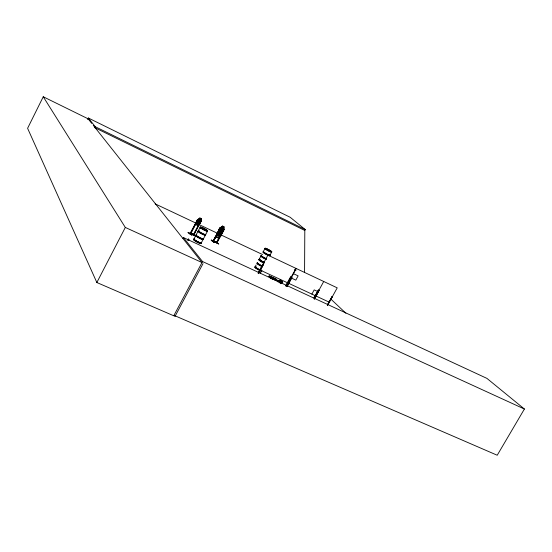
<?xml version="1.0" encoding="UTF-8"?>
<svg xmlns="http://www.w3.org/2000/svg" width="552" height="552" viewBox="0 0 552 552"><rect width="100%" height="100%" fill="white"/><g stroke="black" fill="none" stroke-linecap="round" stroke-linejoin="round"><path stroke-width="0.83" d="M304.573 272.64L304.808 230.46L305.277 229.597L290.221 217.302L88.341 118.011L87.582 119.522M198.223 221.331L198.154 222.332L199.417 221.745M218.84 233.047L220.345 231.605L220.51 229.701L220.759 231.364L222.352 230.419L220.807 231.771L220.627 233.737L220.407 231.992L218.82 232.951M280.726 283.707L281.196 281.423L281.347 283.562M215.328 241.672L218.744 244.156M215.418 241.438L218.682 243.791M216.777 237.443L218.157 237.974L220.621 236.325L221.676 234.151L221.504 231.536L220.2 235.538L218.668 236.497L217.798 236.166L217.605 234.545L220.213 230.971L217.743 232.62L216.632 234.807L216.777 237.443L216.598 234.779L217.743 232.62L220.248 230.991M222.87 228.928L223.036 231.55L220.593 233.165L219.254 232.654L219.089 229.949L221.58 228.362L222.87 228.928L221.49 232.889L219.958 233.841L219.089 233.51L218.896 231.888L219.758 230.267L222.96 226.686L223.387 226.851L222.352 229.811L221.035 230.315L221.055 229.315C221.8 226.762 224.202 230.094 223.091 231.55L221.945 233.703C216.501 239.044 217.536 229.68 220.117 227.748L212.851 241.348L216.832 242.839M191.875 233.751L195.808 236.449M200.9 220.993L193.359 234.986L193.786 234.469L193.731 235.124L189.936 233.8L197.354 219.813L197.933 220M201.08 218.585L199.645 222.642L198.161 223.684L197.361 223.415L197.25 221.814L199.879 218.171L201.128 218.537L201.176 221.179L200.003 223.394L197.582 225.168L196.429 224.719M280.009 283.1L280.437 281.444L279.905 281.099L278.774 282.279M222.242 229.011L221.207 231.971L219.889 232.475L220.414 230.522L221.814 228.845L222.283 229.039M199.934 220.772L200.48 218.702M270.694 251.56L271.198 251.76L270.245 251.305M91.722 123.379L88.106 118.811L43.249 96.759L27.6 128.305L96.848 282.52L173.763 315.792L202.529 261.538L183.436 237.56L182.94 238.492M88.341 118.011L95.289 126.732L94.806 127.678L304.808 230.46M96.848 282.52L125.311 227.438L43.249 96.759M190.267 233.317L190.074 233.903L190.461 233.448M200.003 223.394L197.588 225.106L196.339 224.74L196.333 222.097L197.457 219.875L197.851 220.048M190.192 233.958L197.299 220.669M190.481 234.048L197.982 219.875M196.381 224.774L199.852 218.075L201.128 218.537L197.623 225.195M195.76 236.09L191.958 233.482L195.774 236.125M191.91 235.166L192.068 234.876C185.962 230.308 187.425 232.875 191.744 235.069M193.455 235.028L199.845 222.422M201.087 218.509L201.121 221.186L193.517 234.98M193.897 239.133L195.718 235.69M196.091 234.966L197.982 231.385M198.361 230.66L200.183 227.203M201.273 242.928L203.095 239.485M205.358 235.186L203.467 238.761A4.161 0.58 27.8 0 1 199.306 237.27A4.161 0.58 27.8 0 1 196.222 234.862M205.737 234.462L207.573 231.012M219.496 235.283L221.876 233.641L224.16 229.342L223.995 226.672L222.656 226.147L220.186 227.79L213.086 241.486L213.672 241.107L213.162 240.865M220.117 227.748L220.69 227.976L213.231 241.486L213.52 241.003M213.41 241.603L220.662 227.797M203.026 263.594L174.943 316.537L174.294 315.482M214.549 242.583L214.7 242.3C209.532 238.188 210.553 240.375 214.328 242.5M217.164 242.411C215.701 243.391 217.35 241.3 216.943 242.928M216.384 242.659L219.634 236.656M222.829 230.626L223.629 229.121L224.105 229.342L216.895 242.914L213.065 241.472M223.85 229.039L216.605 242.797M216.763 242.804L220.786 235.29M221.587 233.779L224.202 229.37M220.213 230.971L221.587 231.516L221.711 234.179L220.621 236.325L218.157 237.974M255.265 266.575L256.149 264.946M259.226 259.212L260.93 256.066M263.387 251.477L265.084 248.324M258.136 273.081L262.987 264.084L263.532 264.373L259.088 272.619M258.198 273.15L267.906 255.141L295.969 268.396L286.695 285.432M258.619 273.302L263.532 264.373M260.151 273.447L261.503 270.935M269.997 255.169L271.708 252.016A3.829 0.455 28.3 0 0 267.272 249.083A3.829 0.455 28.3 0 0 266.195 249.4A3.829 0.455 28.3 0 0 271.715 252.016M272.364 277.746L272.591 277.339L275.11 279.954M285.757 285.888L290.587 277.007L291.125 277.297L290.587 277.007M285.826 285.957L290.656 277.076M286.633 285.363L291.056 277.228M286.957 285.501L291.387 277.359L291.856 277.58L287.095 286.522M286.626 286.309L296.293 268.534L337.217 287.854L327.605 305.29M287.026 286.453L291.856 277.58M311.88 294.106L314.185 289.897L317.731 291.553M313.964 298.032L318.373 289.993L319.132 290.366L314.323 299.129M314.033 298.101L318.373 289.993M314.419 298.246L318.904 290.283M314.495 298.315L323.727 281.479M314.254 299.06L319.132 290.366M327.301 305.111L332.332 296.507L327.529 305.215M327.377 305.187L332.104 296.403M183.436 237.56L486.926 378.389L524.4 409.025L497.221 455.241L173.99 315.351M198.734 220.358L200.121 218.592L200.521 218.73M200.873 221.035L193.766 235.131M188.122 232.475L192.055 234.876M211.271 240.141L214.535 242.528M277.96 281.865L279.547 280.416M206.848 230.77L206.517 230.577M206.068 230.308L206.365 230.529M206.427 230.267L206.938 230.591L206.289 230.301M199.893 218.102L197.485 219.91L190.316 233.938M199.879 218.171L197.354 219.813M282.686 282.272L282.279 281.899A9.508 0.607 53.3 0 1 281.299 280.899L280.671 280.209L279.816 280.844L279.54 280.444L280.471 279.892A9.149 0.586 53.3 0 0 282.327 281.796L282.686 282.272L281.209 283.231M278.739 281.182L279.084 280.927M281.278 282.569L281.83 282.914M281.506 282.472L282.369 281.837M220.558 233.144L223.022 231.488M220.213 227.824L222.691 226.168M279.553 280.333L277.29 281.396L279.553 280.333L281.196 281.423L281.285 283.576M269.9 276.959L270.176 277.111M270.411 251.112L271.108 251.671M270.991 251.664L270.404 251.388M265.65 249.131L265.836 249.173M201.073 227.776L200.997 227.769M193.49 234.372L193.869 234.51M194.035 234.621L193.497 234.386M270.666 251.339L271.129 251.519L270.742 251.243M206.006 230.232L206.441 230.281M201.121 227.997L200.473 227.755L200.949 227.997M216.715 242.197L217.053 242.328M193.552 234.621L190.675 233.675M216.688 242.404L213.596 241.245M220.241 231.06L221.538 231.564M222.642 226.21L223.974 226.748L223.491 229.114L222.635 230.729L221.104 231.681L220.234 231.35L220.041 229.729L222.656 226.147M265.809 249.228L265.346 248.952M270.742 251.526L270.183 251.257M269.452 276.138L269.093 276.021L271.425 278.505L277.96 281.278M269.335 276.338L268.976 276.228L271.315 278.712M269.224 276.545L268.865 276.435L270.625 278.318M206.724 230.812L206.151 230.515M265.767 249.131L265.36 248.966M202.529 261.538L524.4 409.025M125.311 227.438L201.997 262.538L93.274 125.332M259.923 269.962L288.006 283.024M288.337 283.162L329.302 302.199M270.204 276.49L275.641 279.015M291.925 277.649L291.387 277.359M291.201 277.973L295.817 280.133L298.135 275.876L293.519 273.709M155.16 203.874L196.402 223.332M198.741 224.436L217.412 233.248M221.304 235.083L262.545 254.541M294.444 269.59L296.003 270.321M95.289 126.732L305.277 229.597M206.469 230.446L206.814 230.66M206.434 230.646L206.931 230.708M270.646 251.201L271.032 251.429M275.779 279.091L277.966 281.203M275.669 279.298L277.856 281.41M220.917 231.647L219.917 234.628L218.592 235.131L218.62 234.131L220.483 231.474M220.565 233.075L219.303 232.606M218.109 234.807L217.978 232.144M330.862 299.101L345.89 313.232M280.533 280.009L280.568 280.05A1.083 0.98 -44 0 0 279.864 280.278M278.084 281.002L275.897 278.884L269.203 275.814L272.716 279.526M280.43 279.85L280.706 280.25M202.963 239.251A4.161 0.58 27.8 0 1 198.92 237.995A4.161 0.58 27.8 0 1 196.215 235.614M202.77 238.671A4.223 0.586 27.8 0 1 201.942 239.085A4.223 0.586 27.8 0 1 197.126 236.608A4.223 0.586 27.8 0 1 196.298 235.338M201.073 242.845A4.168 0.6 27.8 0 1 197.016 241.603A4.168 0.6 27.8 0 1 194.311 239.209M201.19 242.597A4.154 0.593 27.8 0 1 197.147 241.355A4.154 0.593 27.8 0 1 194.456 238.968M201.149 242.694A4.168 0.6 27.8 0 1 197.092 241.452A4.168 0.6 27.8 0 1 194.394 239.057M205.551 234.966A4.223 0.573 27.8 0 1 200.845 233.165A4.223 0.573 27.8 0 1 198.568 231.047M205.234 234.959A4.168 0.566 27.8 0 1 201.204 233.675A4.168 0.566 27.8 0 1 198.478 231.322M203.26 238.802A4.223 0.586 27.8 0 1 199.162 237.526A4.223 0.586 27.8 0 1 196.415 235.117M205.668 234.745A4.223 0.573 27.8 0 1 200.5 232.682A4.223 0.573 27.8 0 1 199.279 230.998M205.613 234.234A4.168 0.559 27.8 0 1 201.583 232.951A4.168 0.559 27.8 0 1 198.858 230.605M200.852 243.232A4.154 0.6 27.8 0 1 196.809 241.997A4.154 0.6 27.8 0 1 194.118 239.609M193.849 239.34A4.168 0.6 27.8 0 0 196.926 241.769A4.168 0.6 27.8 0 0 201.1 243.266A4.168 0.6 27.8 0 1 196.926 241.769A4.168 0.6 27.8 0 1 193.842 239.361M266.105 259.364A3.809 0.49 28.3 0 1 262.014 257.163A3.809 0.49 28.3 0 1 261.213 256.08M266.257 259.157A3.871 0.497 28.3 0 1 262.103 256.921A3.871 0.497 28.3 0 1 261.282 255.817M264.318 262.697A3.823 0.504 28.3 0 1 259.902 260.275A3.823 0.504 28.3 0 1 259.902 259.523M264.408 262.531A3.823 0.504 28.3 0 1 260.302 260.323A3.823 0.504 28.3 0 1 259.502 259.226A3.809 0.497 28.3 0 0 260.358 260.233A3.809 0.497 28.3 0 0 264.449 262.435A3.788 0.497 28.3 0 1 260.371 260.24A3.788 0.497 28.3 0 1 259.578 259.143M269.686 255.279A3.871 0.476 28.3 0 1 266.257 254.189A3.871 0.476 28.3 0 1 263.394 251.898M266.464 258.702A3.816 0.483 28.3 0 1 262.717 256.728A3.816 0.483 28.3 0 1 261.275 255.403M269.128 255.148A3.816 0.476 28.3 0 1 268.465 255.521A3.816 0.476 28.3 0 1 263.918 253.078A3.816 0.476 28.3 0 1 263.801 252.292M266.368 258.95A3.871 0.497 28.3 0 1 262.214 256.721A3.871 0.497 28.3 0 1 261.393 255.617M269.797 255.072A3.871 0.476 28.3 0 1 266.368 253.982A3.871 0.476 28.3 0 1 263.504 251.698M269.873 254.824A3.816 0.469 28.3 0 1 266.492 253.747A3.816 0.469 28.3 0 1 263.67 251.491M261.558 270.804A3.809 0.531 28.3 0 1 257.542 269.328A3.809 0.531 28.3 0 1 255.196 267.23M261.669 270.735A3.864 0.538 28.3 0 1 257.225 268.852A3.864 0.538 28.3 0 1 255.279 266.982M261.538 266.078A3.864 0.524 28.3 0 1 257.867 263.98A3.864 0.524 28.3 0 1 257.384 263.069M261.855 270.28A3.809 0.531 28.3 0 1 261.089 270.156M260.427 269.907A3.809 0.531 28.3 0 1 256.024 267.492A3.809 0.531 28.3 0 1 256.045 266.706M262.186 266.637A3.802 0.517 28.3 0 1 258.094 264.442A3.802 0.517 28.3 0 1 257.308 263.325M261.779 270.528A3.864 0.538 28.3 0 1 256.921 268.403A3.864 0.538 28.3 0 1 255.886 266.906M262.448 266.23A3.864 0.524 28.3 0 1 258.295 264.001A3.864 0.524 28.3 0 1 257.494 262.869M262.545 265.981A3.809 0.517 28.3 0 1 258.798 264.008A3.809 0.517 28.3 0 1 257.37 262.662M264.249 262.828A3.823 0.504 28.3 0 1 259.833 260.406A3.823 0.504 28.3 0 1 259.833 259.654M281.837 282.3A1.09 0.98 -44 0 1 282.548 282.072L282.507 282.031A1.09 0.98 -44 0 0 281.796 282.258M187.383 239.989A2.242 0.738 -65.2 0 1 188.701 240.148M187.501 240.044A2.242 0.738 -65.2 0 1 188.825 240.203M201.363 228.066A4.174 0.545 27.8 0 0 207.538 230.971A4.174 0.545 27.8 0 0 202.963 227.866A4.174 0.545 27.8 0 0 201.363 228.066M201.183 228.431A4.161 0.545 27.8 0 0 207.338 231.322A4.161 0.545 27.8 0 0 202.784 228.224A4.161 0.545 27.8 0 0 201.183 228.431M201.294 228.197A4.174 0.545 27.8 0 0 207.469 231.102A4.174 0.545 27.8 0 0 202.901 227.99A4.174 0.545 27.8 0 0 201.294 228.197M266.271 249.269A3.829 0.455 28.3 0 0 271.784 251.884A3.829 0.455 28.3 0 0 267.347 248.952A3.829 0.455 28.3 0 0 266.271 249.269M266.098 249.601A3.809 0.455 28.3 0 0 271.598 252.202A3.809 0.455 28.3 0 0 267.175 249.283A3.809 0.455 28.3 0 0 266.098 249.601M260.047 260.82A3.802 0.504 28.3 0 0 264.132 263.014A3.788 0.497 28.3 0 1 260.054 260.82A3.802 0.504 28.3 0 1 259.254 259.723A3.788 0.497 28.3 0 0 260.054 260.82"/></g></svg>
